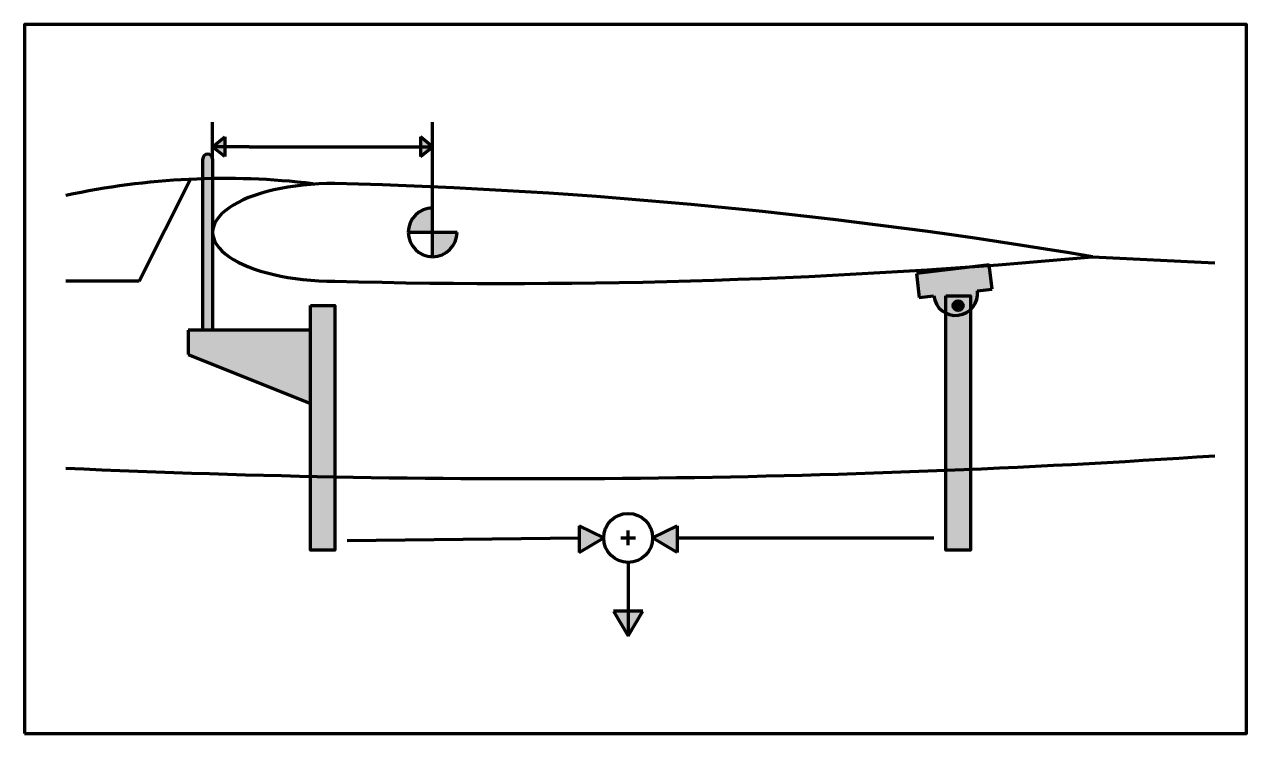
# Model space of a CAD drawing. Header units: millimetres. Extents: x 0 to 500, y 0 to 290.
import ezdxf

# ---------------------------------------------------------------- set-up
doc = ezdxf.new("R2010")
doc.units = ezdxf.units.MM
doc.layers.get('0').update_dxf_attribs({"linetype": 'CONTINUOUS', "lineweight": 100})
doc.layers.add('Füllen', color=33, linetype='CONTINUOUS', true_color=0xdc9456)
doc.layers.add('Füllung Blaxk', color=7, linetype='CONTINUOUS', lineweight=0)

msp = doc.modelspace()

# ---------------------------------------------------------------- hatches: boundary and pattern name
for points in [[(77, 240), (82, 244), (82, 236)], [(167, 240), (162, 244), (162, 236)], [(247, 40), (253, 50), (241, 50)]]:
    msp.add_hatch(color=256).paths.add_polyline_path(points, flags=0)
h = msp.add_hatch(color=256)
edge = h.paths.add_edge_path(flags=0)
edge.add_line((157, 205), (167, 205))
edge.add_line((167, 205), (167, 215))
edge.add_arc((167, 205), 10, 90, 180)
h = msp.add_hatch(color=256)
edge = h.paths.add_edge_path(flags=0)
edge.add_line((167, 195), (167, 205))
edge.add_line((167, 205), (177, 205))
edge.add_arc((167, 205), 10, 270, 0, ccw=False)
h = msp.add_hatch(color=256)
edge = h.paths.add_edge_path(flags=0)
edge.add_line((237, 80), (227, 85))
edge.add_line((227, 85), (227, 74))
edge.add_line((227, 74), (237, 80))
edge.add_line((257, 80), (267, 85))
edge.add_line((267, 85), (267, 74))
edge.add_line((267, 74), (257, 80))
at = {"layer": 'Füllen'}
h = msp.add_hatch(color=256, dxfattribs=at)
edge = h.paths.add_edge_path(flags=0)
edge.add_line((77, 235), (77, 165))
edge.add_line((77, 165), (73, 165))
edge.add_line((73, 165), (73, 235))
edge.add_arc((75, 235), 2, 0, 180, ccw=False)
h = msp.add_hatch(color=256, dxfattribs=at)
edge = h.paths.add_edge_path(flags=0)
edge.add_arc((381, 180), 9, 186.6415, 6.6415)
edge.add_line((389.94, 181.04), (395.9, 181.73))
edge.add_line((395.9, 181.73), (394.74, 191.67))
edge.add_line((394.74, 191.67), (364.94, 188.2))
edge.add_line((364.94, 188.2), (366.1, 178.27))
edge.add_line((366.1, 178.27), (372.06, 178.96))
for points in [[(117, 175), (127, 175), (127, 75), (117, 75)], [(377, 179), (387, 179), (387, 75), (377, 75)], [(117, 165), (67, 165), (67, 155), (117, 135)]]:
    msp.add_hatch(color=256, dxfattribs=at).paths.add_polyline_path(points, flags=0)
at = {"layer": 'Füllung Blaxk'}
h = msp.add_hatch(color=256, dxfattribs=at)
edge = h.paths.add_edge_path(flags=0)
edge.add_arc((382, 175), 2, 0, 360)

# ---------------------------------------------------------------- linework, layer by layer
for p, q in [((77, 235), (77, 250)), ((167, 215), (167, 250)), ((77, 240), (82, 244)), ((92, 240), (77, 240)), ((82, 236), (77, 240)), ((82, 244), (82, 236)), ((92, 240), (153, 240)), ((153, 240), (167, 240)), ((167, 240), (162, 244)), ((162, 244), (162, 236)), ((162, 236), (167, 240)), ((73, 165), (73, 235)), ((77, 235), (77, 165)), ((67.89, 226.79), (47, 185)), ((167, 205), (167, 215)), ((157, 205), (167, 205)), ((167, 195), (167, 205)), ((167, 205), (177, 205)), ((437, 195), (487, 192.47)), ((394.74, 191.67), (364.94, 188.2)), ((395.9, 181.73), (394.74, 191.67)), ((47, 185), (17, 185)), ((364.94, 188.2), (366.1, 178.27)), ((389.94, 181.04), (395.9, 181.73)), ((366.1, 178.27), (372.06, 178.96)), ((117, 165), (67, 165)), ((67, 165), (67, 155)), ((77, 165), (73, 165)), ((117, 135), (117, 165)), ((67, 155), (117, 135)), ((237, 80), (227, 85)), ((227, 85), (227, 74)), ((257, 80), (267, 85)), ((267, 85), (267, 74)), ((132, 79), (227, 80)), ((227, 74), (237, 80)), ((244, 80), (250, 80)), ((247, 77), (247, 83)), ((267, 74), (257, 80)), ((267, 80), (372, 80)), ((247, 70), (247, 40)), ((253, 50), (241, 50)), ((241, 50), (247, 40)), ((247, 40), (253, 50))]:
    msp.add_line(p, q)
for points in [[(0, 0), (500, 0), (500, 290), (0, 290)], [(117, 175), (127, 175), (127, 75), (117, 75)], [(377, 179), (387, 179), (387, 75), (377, 75)]]:
    msp.add_lwpolyline(points, close=True)
for centre, radius in [((382, 175), 2), ((247, 80), 10)]:
    msp.add_circle(centre, radius)
for centre, radius, start, end in [((75, 235), 2, 0, 180), ((82, -80), 307, 83.2671, 102.2235), ((68.47, -1996.47), 2222.24, 80.45415, 88.49077), ((167, 205), 10, 90, 180), ((167, 205), 10, 90, 90), ((167, 205), 10, 180, 270), ((167, 205), 10, 270, 0), ((197, 2825), 2640.93, 268.48115, 275.21407), ((381, 180), 9, 186.6415, 6.6415), ((207, 4290), 4185.76, 267.39834, 273.83557)]:
    msp.add_arc(centre, radius, start, end)
msp.add_ellipse((127, 205), major_axis=(50, 0), ratio=0.4, start_param=1.570796, end_param=4.712389)

doc.saveas('drawing.dxf')
